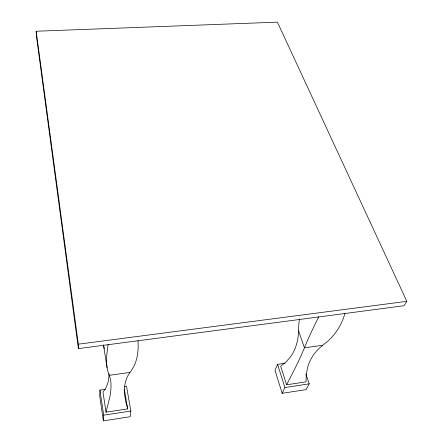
<?xml version="1.0" encoding="UTF-8"?>
<svg xmlns="http://www.w3.org/2000/svg" width="443" height="443" viewBox="0 0 443 443"><rect width="100%" height="100%" fill="white"/><g stroke="black" fill="none" stroke-linecap="round" stroke-linejoin="round"><path stroke-width="0.66" d="M344.981 313.279A170.81 97.964 40.6 0 1 332.538 336.409C327.327 342.616 319.879 346.448 314.984 352.955A170.771 83.14 26.5 0 0 307.475 368.039L306.257 374.772L306.013 381.855L286.599 384.801L280.69 366.278L285.746 362.213L290.038 357.418A137.9 72.22 40 0 0 297.092 342.206C299.136 334.626 298.089 326.701 299.474 319.032M105.401 389.292L99.952 390.078L99.714 395.992L103.385 420.85L130.142 416.725L130.823 411.026L126.526 386.23L124.483 386.529M103.385 420.85L103.684 415.163L99.952 390.078M124.3 389.048L127.695 408.906L106.027 412.189L109.825 397.166A200.596 46.659 -53.3 0 0 110.861 382.132C110.695 377.015 107.583 372.674 107.068 367.629L103.463 344.864L104.271 348.768M285.059 363.266L277.562 364.351L274.976 370.304L282.163 393.295L306.163 389.596L309.214 383.832L305.875 374.003M282.163 393.295L284.904 387.536L277.562 364.351M286.599 384.801L294.191 369.994A174.492 9.336 -59.2 0 0 301.428 354.887L307.791 339.831A162.908 7.847 -60.5 0 1 318.777 316.728M406.835 301.334L404.049 305.72L78.378 348.613L36.481 36.492L36.165 31.243L277.418 22.15L406.835 301.334L78.333 344.172L78.378 348.613M137.978 340.7A183.513 73.089 45.2 0 1 135.037 363.758C132.906 369.645 127.811 373.881 126.089 379.956A171.297 66.76 34.7 0 0 124.688 394.979L125.757 401.746L127.695 408.906M103.684 415.163L130.823 411.026M284.904 387.536L309.214 383.832M109.321 375.326L129.91 372.425M322.725 345.263L304.452 347.838L298.565 330.877M106.027 412.189L102.997 392.149L105.755 388.229L107.688 383.538A146.522 53.548 44 0 0 108.978 373.754M36.165 31.243L78.333 344.172M107.068 367.629A171.07 41.559 -60 0 1 108.158 344.455"/></g></svg>
